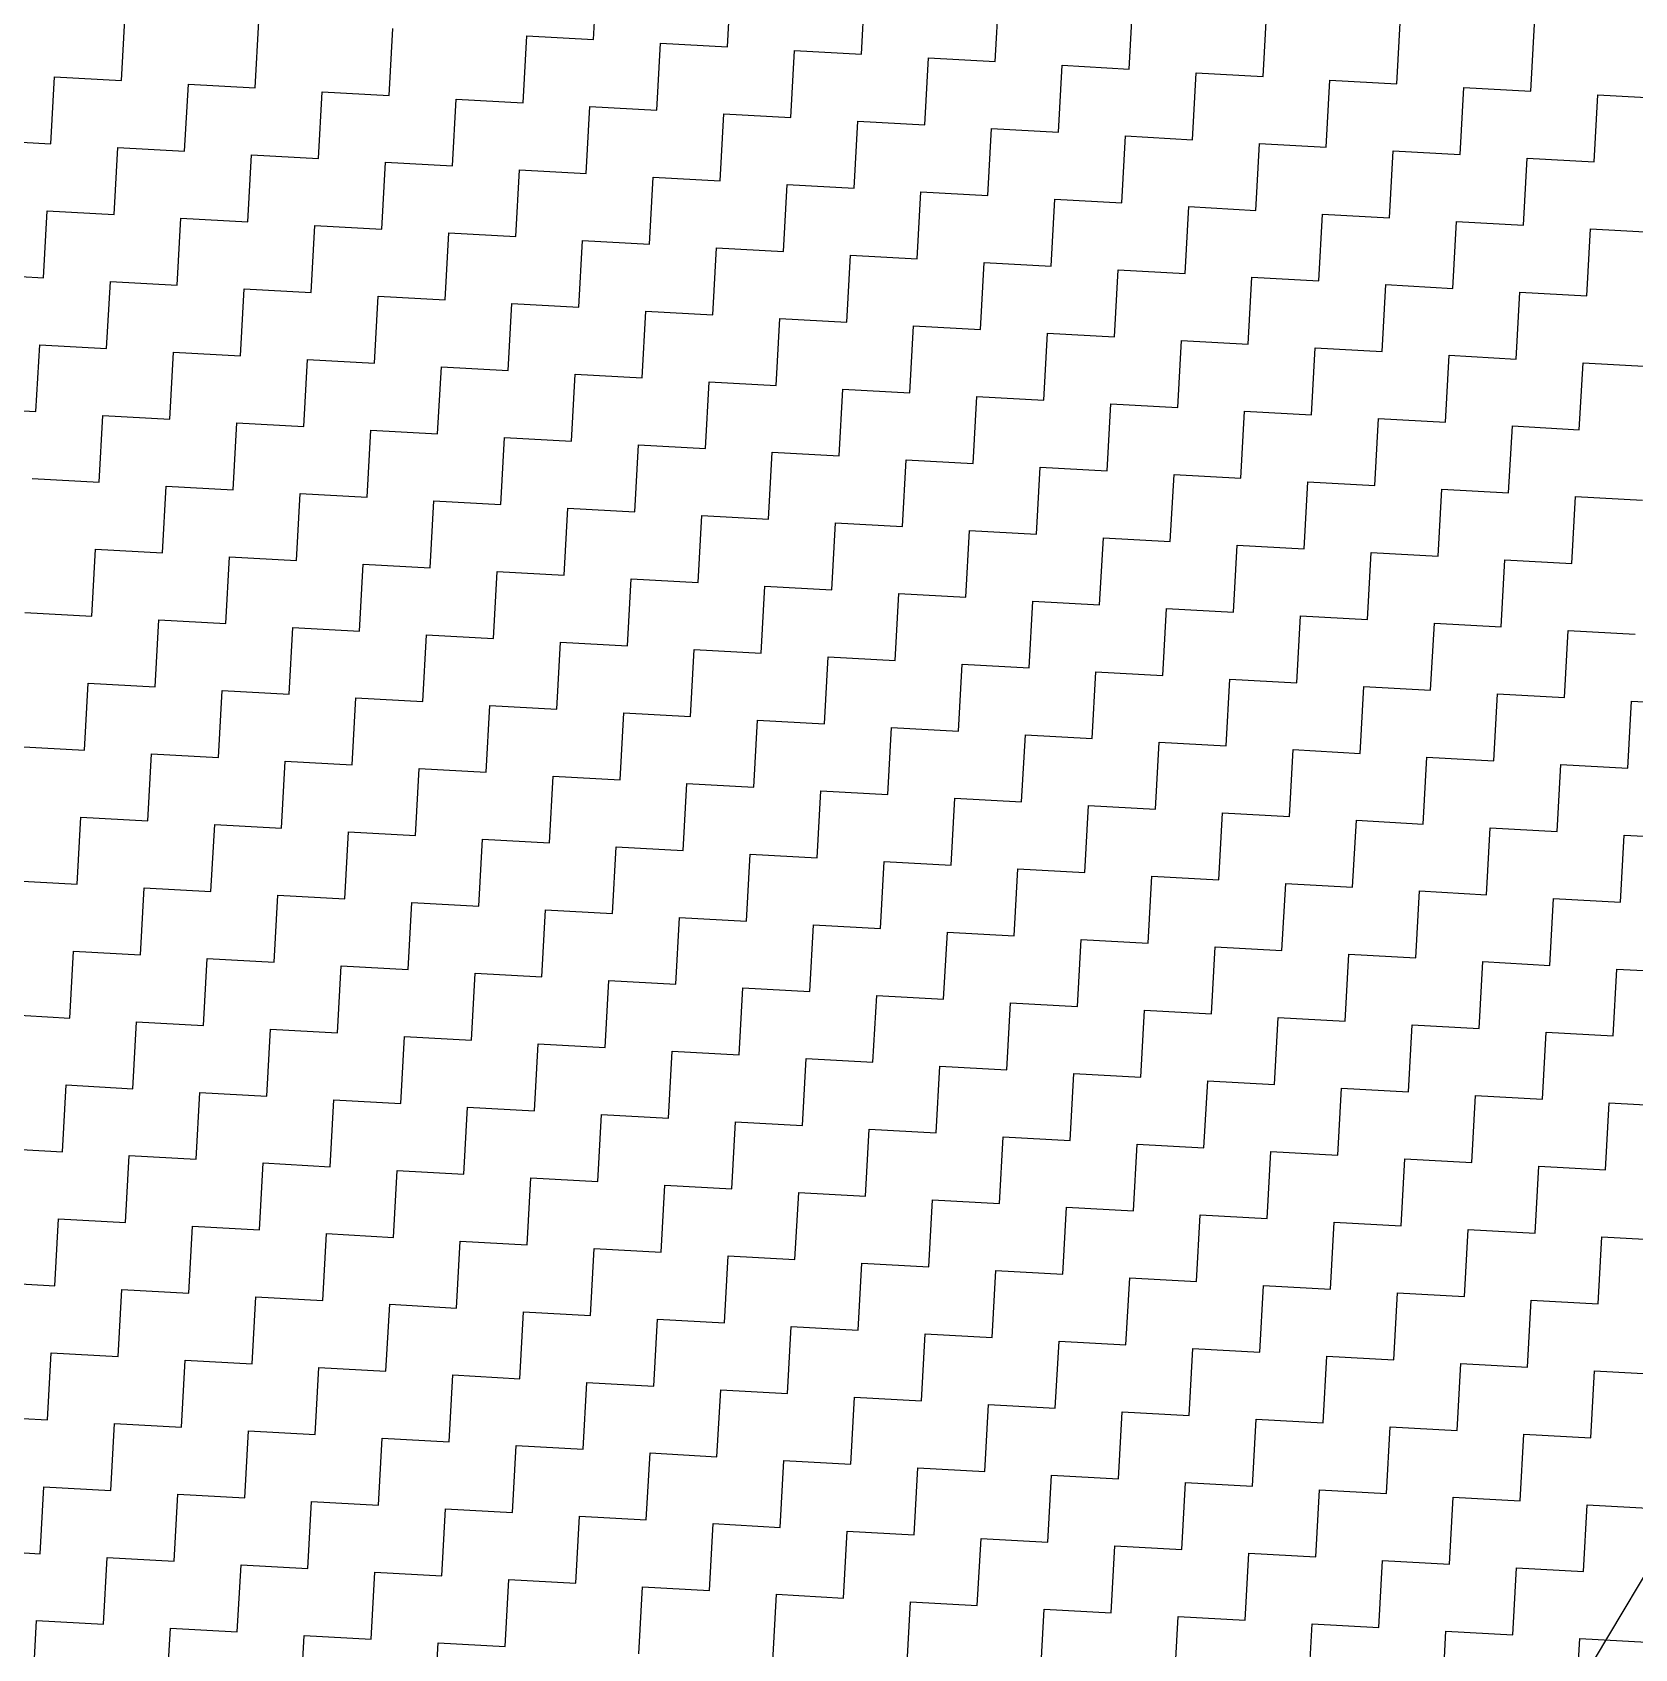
# Model space of a CAD drawing. Header units: metres. Extents: x 277693 to 281059, y 2038920 to 2043234.
# Drawn here: x 279633.2 to 279934.7, y 2041588.2 to 2041892.3 of the extents above; entities that cross this region are included whole.
import ezdxf

# ---------------------------------------------------------------- set-up
doc = ezdxf.new("R2010")
doc.units = ezdxf.units.M
doc.header["$MEASUREMENT"] = 0
doc.layers.add('POLY_HATCH', color=12, linetype='Continuous')

msp = doc.modelspace()

# ---------------------------------------------------------------- linework, layer by layer
msp.add_lwpolyline([(279839.91, 2041440.13), (279965.47, 2041650.31)])
at = {"layer": 'POLY_HATCH', "linetype": 'Continuous'}
for p, q in [((279738.82, 2041890.91), (279739.52, 2041903.51)), ((279764.02, 2041889.52), (279764.71, 2041902.12)), ((279789.21, 2041888.13), (279789.9, 2041900.73)), ((279814.4, 2041886.74), (279815.09, 2041899.34)), ((279839.59, 2041885.35), (279840.28, 2041897.95)), ((279649.96, 2041883.18), (279650.66, 2041895.77)), ((279675.15, 2041881.79), (279675.85, 2041894.38)), ((279864.78, 2041883.96), (279865.47, 2041896.56)), ((279889.97, 2041882.57), (279890.66, 2041895.17)), ((279700.34, 2041880.4), (279701.04, 2041892.99)), ((279725.53, 2041879.01), (279726.23, 2041891.61)), ((279726.23, 2041891.61), (279738.82, 2041890.91)), ((279915.16, 2041881.19), (279915.85, 2041893.78)), ((279750.73, 2041877.62), (279751.42, 2041890.22)), ((279751.42, 2041890.22), (279764.02, 2041889.52)), ((279775.92, 2041876.23), (279776.61, 2041888.83)), ((279776.61, 2041888.83), (279789.21, 2041888.13)), ((279801.11, 2041874.84), (279801.8, 2041887.44)), ((279801.8, 2041887.44), (279814.4, 2041886.74)), ((279826.3, 2041873.45), (279826.99, 2041886.05)), ((279826.99, 2041886.05), (279839.59, 2041885.35)), ((279636.67, 2041871.28), (279637.37, 2041883.87)), ((279637.37, 2041883.87), (279649.96, 2041883.18)), ((279661.86, 2041869.89), (279662.56, 2041882.48)), ((279662.56, 2041882.48), (279675.15, 2041881.79)), ((279851.49, 2041872.06), (279852.18, 2041884.66)), ((279852.18, 2041884.66), (279864.78, 2041883.96)), ((279876.68, 2041870.67), (279877.37, 2041883.27)), ((279877.37, 2041883.27), (279889.97, 2041882.57)), ((279901.87, 2041869.28), (279902.56, 2041881.88)), ((279902.56, 2041881.88), (279915.16, 2041881.19)), ((279687.05, 2041868.5), (279687.75, 2041881.09)), ((279687.75, 2041881.09), (279700.34, 2041880.4)), ((279712.24, 2041867.11), (279712.94, 2041879.7)), ((279712.94, 2041879.7), (279725.53, 2041879.01)), ((279927.06, 2041867.9), (279927.76, 2041880.49)), ((279927.76, 2041880.49), (279940.35, 2041879.8)), ((279737.44, 2041865.72), (279738.13, 2041878.32)), ((279738.13, 2041878.32), (279750.73, 2041877.62)), ((279762.63, 2041864.33), (279763.32, 2041876.93)), ((279763.32, 2041876.93), (279775.92, 2041876.23)), ((279787.82, 2041862.94), (279788.51, 2041875.54)), ((279788.51, 2041875.54), (279801.11, 2041874.84)), ((279813.01, 2041861.55), (279813.7, 2041874.15)), ((279813.7, 2041874.15), (279826.3, 2041873.45)), ((279838.2, 2041860.16), (279838.89, 2041872.76)), ((279838.89, 2041872.76), (279851.49, 2041872.06)), ((279624.08, 2041871.97), (279636.67, 2041871.28)), ((279648.57, 2041857.99), (279649.27, 2041870.58)), ((279649.27, 2041870.58), (279661.86, 2041869.89)), ((279863.39, 2041858.77), (279864.08, 2041871.37)), ((279864.08, 2041871.37), (279876.68, 2041870.67)), ((279888.58, 2041857.38), (279889.27, 2041869.98)), ((279889.27, 2041869.98), (279901.87, 2041869.28)), ((279673.76, 2041856.6), (279674.46, 2041869.19)), ((279674.46, 2041869.19), (279687.05, 2041868.5)), ((279698.95, 2041855.21), (279699.65, 2041867.8)), ((279699.65, 2041867.8), (279712.24, 2041867.11)), ((279913.77, 2041855.99), (279914.47, 2041868.59)), ((279914.47, 2041868.59), (279927.06, 2041867.9)), ((279724.15, 2041853.82), (279724.84, 2041866.41)), ((279724.84, 2041866.41), (279737.44, 2041865.72)), ((279749.34, 2041852.43), (279750.03, 2041865.03)), ((279750.03, 2041865.03), (279762.63, 2041864.33)), ((279774.53, 2041851.04), (279775.22, 2041863.64)), ((279775.22, 2041863.64), (279787.82, 2041862.94)), ((279799.72, 2041849.65), (279800.41, 2041862.25)), ((279800.41, 2041862.25), (279813.01, 2041861.55)), ((279824.91, 2041848.26), (279825.6, 2041860.86)), ((279825.6, 2041860.86), (279838.2, 2041860.16)), ((279635.28, 2041846.09), (279635.98, 2041858.68)), ((279635.98, 2041858.68), (279648.57, 2041857.99)), ((279850.1, 2041846.87), (279850.79, 2041859.47)), ((279850.79, 2041859.47), (279863.39, 2041858.77)), ((279875.29, 2041845.48), (279875.98, 2041858.08)), ((279875.98, 2041858.08), (279888.58, 2041857.38)), ((279660.47, 2041844.7), (279661.17, 2041857.29)), ((279661.17, 2041857.29), (279673.76, 2041856.6)), ((279685.66, 2041843.31), (279686.36, 2041855.9)), ((279686.36, 2041855.9), (279698.95, 2041855.21)), ((279710.86, 2041841.92), (279711.55, 2041854.51)), ((279711.55, 2041854.51), (279724.15, 2041853.82)), ((279900.48, 2041844.09), (279901.18, 2041856.69)), ((279901.18, 2041856.69), (279913.77, 2041855.99)), ((279925.67, 2041842.7), (279926.37, 2041855.3)), ((279926.37, 2041855.3), (279938.96, 2041854.6)), ((279736.05, 2041840.53), (279736.74, 2041853.12)), ((279736.74, 2041853.12), (279749.34, 2041852.43)), ((279761.24, 2041839.14), (279761.93, 2041851.74)), ((279761.93, 2041851.74), (279774.53, 2041851.04)), ((279786.43, 2041837.75), (279787.12, 2041850.35)), ((279787.12, 2041850.35), (279799.72, 2041849.65)), ((279811.62, 2041836.36), (279812.31, 2041848.96)), ((279812.31, 2041848.96), (279824.91, 2041848.26)), ((279622.69, 2041846.78), (279635.28, 2041846.09)), ((279647.18, 2041832.8), (279647.88, 2041845.39)), ((279647.88, 2041845.39), (279660.47, 2041844.7)), ((279836.81, 2041834.97), (279837.5, 2041847.57)), ((279837.5, 2041847.57), (279850.1, 2041846.87)), ((279862, 2041833.58), (279862.69, 2041846.18)), ((279862.69, 2041846.18), (279875.29, 2041845.48)), ((279672.37, 2041831.41), (279673.07, 2041844)), ((279673.07, 2041844), (279685.66, 2041843.31)), ((279697.57, 2041830.02), (279698.26, 2041842.61)), ((279698.26, 2041842.61), (279710.86, 2041841.92)), ((279887.19, 2041832.19), (279887.89, 2041844.79)), ((279887.89, 2041844.79), (279900.48, 2041844.09)), ((279912.38, 2041830.8), (279913.08, 2041843.4)), ((279913.08, 2041843.4), (279925.67, 2041842.7)), ((279722.76, 2041828.63), (279723.45, 2041841.22)), ((279723.45, 2041841.22), (279736.05, 2041840.53)), ((279747.95, 2041827.24), (279748.64, 2041839.83)), ((279748.64, 2041839.83), (279761.24, 2041839.14)), ((279773.14, 2041825.85), (279773.83, 2041838.45)), ((279773.83, 2041838.45), (279786.43, 2041837.75)), ((279798.33, 2041824.46), (279799.02, 2041837.06)), ((279799.02, 2041837.06), (279811.62, 2041836.36)), ((279633.89, 2041820.9), (279634.59, 2041833.49)), ((279634.59, 2041833.49), (279647.18, 2041832.8)), ((279823.52, 2041823.07), (279824.21, 2041835.67)), ((279824.21, 2041835.67), (279836.81, 2041834.97)), ((279848.71, 2041821.68), (279849.4, 2041834.28)), ((279849.4, 2041834.28), (279862, 2041833.58)), ((279659.08, 2041819.51), (279659.78, 2041832.1)), ((279659.78, 2041832.1), (279672.37, 2041831.41)), ((279684.28, 2041818.12), (279684.97, 2041830.71)), ((279684.97, 2041830.71), (279697.57, 2041830.02)), ((279873.9, 2041820.29), (279874.6, 2041832.89)), ((279874.6, 2041832.89), (279887.19, 2041832.19)), ((279899.09, 2041818.9), (279899.79, 2041831.5)), ((279899.79, 2041831.5), (279912.38, 2041830.8)), ((279709.47, 2041816.73), (279710.16, 2041829.32)), ((279710.16, 2041829.32), (279722.76, 2041828.63)), ((279734.66, 2041815.34), (279735.35, 2041827.93)), ((279735.35, 2041827.93), (279747.95, 2041827.24)), ((279924.28, 2041817.51), (279924.98, 2041830.11)), ((279924.98, 2041830.11), (279937.57, 2041829.41)), ((279759.85, 2041813.95), (279760.54, 2041826.54)), ((279760.54, 2041826.54), (279773.14, 2041825.85)), ((279785.04, 2041812.56), (279785.73, 2041825.15)), ((279785.73, 2041825.15), (279798.33, 2041824.46)), ((279621.3, 2041821.59), (279633.89, 2041820.9)), ((279810.23, 2041811.17), (279810.92, 2041823.77)), ((279810.92, 2041823.77), (279823.52, 2041823.07)), ((279835.42, 2041809.78), (279836.11, 2041822.38)), ((279836.11, 2041822.38), (279848.71, 2041821.68)), ((279645.79, 2041807.61), (279646.49, 2041820.2)), ((279646.49, 2041820.2), (279659.08, 2041819.51)), ((279670.99, 2041806.22), (279671.68, 2041818.81)), ((279671.68, 2041818.81), (279684.28, 2041818.12)), ((279860.61, 2041808.39), (279861.31, 2041820.99)), ((279861.31, 2041820.99), (279873.9, 2041820.29)), ((279885.8, 2041807), (279886.5, 2041819.6)), ((279886.5, 2041819.6), (279899.09, 2041818.9)), ((279910.99, 2041805.61), (279911.69, 2041818.21)), ((279911.69, 2041818.21), (279924.28, 2041817.51)), ((279696.18, 2041804.83), (279696.87, 2041817.42)), ((279696.87, 2041817.42), (279709.47, 2041816.73)), ((279721.37, 2041803.44), (279722.06, 2041816.03)), ((279722.06, 2041816.03), (279734.66, 2041815.34)), ((279746.56, 2041802.05), (279747.25, 2041814.64)), ((279747.25, 2041814.64), (279759.85, 2041813.95)), ((279771.75, 2041800.66), (279772.44, 2041813.25)), ((279772.44, 2041813.25), (279785.04, 2041812.56)), ((279796.94, 2041799.27), (279797.63, 2041811.86)), ((279797.63, 2041811.86), (279810.23, 2041811.17)), ((279822.13, 2041797.88), (279822.82, 2041810.48)), ((279822.82, 2041810.48), (279835.42, 2041809.78)), ((279847.32, 2041796.49), (279848.02, 2041809.09)), ((279848.02, 2041809.09), (279860.61, 2041808.39)), ((279633.2, 2041808.3), (279645.79, 2041807.61)), ((279657.69, 2041794.32), (279658.39, 2041806.91)), ((279658.39, 2041806.91), (279670.99, 2041806.22)), ((279872.51, 2041795.1), (279873.21, 2041807.7)), ((279873.21, 2041807.7), (279885.8, 2041807)), ((279897.7, 2041793.71), (279898.4, 2041806.31)), ((279898.4, 2041806.31), (279910.99, 2041805.61)), ((279682.89, 2041792.93), (279683.58, 2041805.52)), ((279683.58, 2041805.52), (279696.18, 2041804.83)), ((279708.08, 2041791.54), (279708.77, 2041804.13)), ((279708.77, 2041804.13), (279721.37, 2041803.44)), ((279922.89, 2041792.32), (279923.59, 2041804.92)), ((279923.59, 2041804.92), (279936.18, 2041804.22)), ((279733.27, 2041790.15), (279733.96, 2041802.74)), ((279733.96, 2041802.74), (279746.56, 2041802.05)), ((279758.46, 2041788.76), (279759.15, 2041801.35)), ((279759.15, 2041801.35), (279771.75, 2041800.66)), ((279783.65, 2041787.37), (279784.34, 2041799.96)), ((279784.34, 2041799.96), (279796.94, 2041799.27)), ((279808.84, 2041785.98), (279809.53, 2041798.57)), ((279809.53, 2041798.57), (279822.13, 2041797.88)), ((279834.03, 2041784.59), (279834.73, 2041797.19)), ((279834.73, 2041797.19), (279847.32, 2041796.49)), ((279644.4, 2041782.41), (279645.1, 2041795.01)), ((279645.1, 2041795.01), (279657.69, 2041794.32)), ((279859.22, 2041783.2), (279859.92, 2041795.8)), ((279859.92, 2041795.8), (279872.51, 2041795.1)), ((279884.41, 2041781.81), (279885.11, 2041794.41)), ((279885.11, 2041794.41), (279897.7, 2041793.71)), ((279669.6, 2041781.03), (279670.29, 2041793.62)), ((279670.29, 2041793.62), (279682.89, 2041792.93)), ((279694.79, 2041779.64), (279695.48, 2041792.23)), ((279695.48, 2041792.23), (279708.08, 2041791.54)), ((279719.98, 2041778.25), (279720.67, 2041790.84)), ((279720.67, 2041790.84), (279733.27, 2041790.15)), ((279909.6, 2041780.42), (279910.3, 2041793.02)), ((279910.3, 2041793.02), (279922.89, 2041792.32)), ((279745.17, 2041776.86), (279745.86, 2041789.45)), ((279745.86, 2041789.45), (279758.46, 2041788.76)), ((279770.36, 2041775.47), (279771.05, 2041788.06)), ((279771.05, 2041788.06), (279783.65, 2041787.37)), ((279795.55, 2041774.08), (279796.24, 2041786.67)), ((279796.24, 2041786.67), (279808.84, 2041785.98)), ((279820.74, 2041772.69), (279821.44, 2041785.28)), ((279821.44, 2041785.28), (279834.03, 2041784.59)), ((279631.81, 2041783.11), (279644.4, 2041782.41)), ((279656.31, 2041769.12), (279657, 2041781.72)), ((279657, 2041781.72), (279669.6, 2041781.03)), ((279845.93, 2041771.3), (279846.63, 2041783.9)), ((279846.63, 2041783.9), (279859.22, 2041783.2)), ((279871.12, 2041769.91), (279871.82, 2041782.51)), ((279871.82, 2041782.51), (279884.41, 2041781.81)), ((279681.5, 2041767.74), (279682.19, 2041780.33)), ((279682.19, 2041780.33), (279694.79, 2041779.64)), ((279706.69, 2041766.35), (279707.38, 2041778.94)), ((279707.38, 2041778.94), (279719.98, 2041778.25)), ((279896.31, 2041768.52), (279897.01, 2041781.12)), ((279897.01, 2041781.12), (279909.6, 2041780.42)), ((279921.5, 2041767.13), (279922.2, 2041779.73)), ((279922.2, 2041779.73), (279934.79, 2041779.03)), ((279731.88, 2041764.96), (279732.57, 2041777.55)), ((279732.57, 2041777.55), (279745.17, 2041776.86)), ((279757.07, 2041763.57), (279757.76, 2041776.16)), ((279757.76, 2041776.16), (279770.36, 2041775.47)), ((279782.26, 2041762.18), (279782.95, 2041774.77)), ((279782.95, 2041774.77), (279795.55, 2041774.08)), ((279807.45, 2041760.79), (279808.14, 2041773.38)), ((279808.14, 2041773.38), (279820.74, 2041772.69)), ((279643.02, 2041757.22), (279643.71, 2041769.82)), ((279643.71, 2041769.82), (279656.31, 2041769.12)), ((279832.64, 2041759.4), (279833.34, 2041771.99)), ((279833.34, 2041771.99), (279845.93, 2041771.3)), ((279857.83, 2041758.01), (279858.53, 2041770.61)), ((279858.53, 2041770.61), (279871.12, 2041769.91)), ((279668.21, 2041755.83), (279668.9, 2041768.43)), ((279668.9, 2041768.43), (279681.5, 2041767.74)), ((279693.4, 2041754.45), (279694.09, 2041767.04)), ((279694.09, 2041767.04), (279706.69, 2041766.35)), ((279883.02, 2041756.62), (279883.72, 2041769.22)), ((279883.72, 2041769.22), (279896.31, 2041768.52)), ((279908.21, 2041755.23), (279908.91, 2041767.83)), ((279908.91, 2041767.83), (279921.5, 2041767.13)), ((279933.4, 2041753.84), (279934.1, 2041766.44)), ((279934.1, 2041766.44), (279946.69, 2041765.74)), ((279718.59, 2041753.06), (279719.28, 2041765.65)), ((279719.28, 2041765.65), (279731.88, 2041764.96)), ((279743.78, 2041751.67), (279744.47, 2041764.26)), ((279744.47, 2041764.26), (279757.07, 2041763.57)), ((279768.97, 2041750.28), (279769.66, 2041762.87)), ((279769.66, 2041762.87), (279782.26, 2041762.18)), ((279794.16, 2041748.89), (279794.85, 2041761.48)), ((279794.85, 2041761.48), (279807.45, 2041760.79)), ((279630.42, 2041757.92), (279643.02, 2041757.22)), ((279819.35, 2041747.5), (279820.05, 2041760.09)), ((279820.05, 2041760.09), (279832.64, 2041759.4)), ((279844.54, 2041746.11), (279845.24, 2041758.7)), ((279845.24, 2041758.7), (279857.83, 2041758.01)), ((279869.73, 2041744.72), (279870.43, 2041757.32)), ((279870.43, 2041757.32), (279883.02, 2041756.62)), ((279654.92, 2041743.93), (279655.61, 2041756.53)), ((279655.61, 2041756.53), (279668.21, 2041755.83)), ((279680.11, 2041742.54), (279680.8, 2041755.14)), ((279680.8, 2041755.14), (279693.4, 2041754.45)), ((279894.92, 2041743.33), (279895.62, 2041755.93)), ((279895.62, 2041755.93), (279908.21, 2041755.23)), ((279920.11, 2041741.94), (279920.81, 2041754.54)), ((279920.81, 2041754.54), (279933.4, 2041753.84)), ((279705.3, 2041741.16), (279705.99, 2041753.75)), ((279705.99, 2041753.75), (279718.59, 2041753.06)), ((279730.49, 2041739.77), (279731.18, 2041752.36)), ((279731.18, 2041752.36), (279743.78, 2041751.67)), ((279755.68, 2041738.38), (279756.37, 2041750.97)), ((279756.37, 2041750.97), (279768.97, 2041750.28)), ((279780.87, 2041736.99), (279781.56, 2041749.58)), ((279781.56, 2041749.58), (279794.16, 2041748.89)), ((279806.06, 2041735.6), (279806.76, 2041748.19)), ((279806.76, 2041748.19), (279819.35, 2041747.5)), ((279831.25, 2041734.21), (279831.95, 2041746.8)), ((279831.95, 2041746.8), (279844.54, 2041746.11)), ((279856.44, 2041732.82), (279857.14, 2041745.41)), ((279857.14, 2041745.41), (279869.73, 2041744.72)), ((279641.63, 2041732.03), (279642.32, 2041744.63)), ((279642.32, 2041744.63), (279654.92, 2041743.93)), ((279666.82, 2041730.64), (279667.51, 2041743.24)), ((279667.51, 2041743.24), (279680.11, 2041742.54)), ((279881.63, 2041731.43), (279882.33, 2041744.03)), ((279882.33, 2041744.03), (279894.92, 2041743.33)), ((279906.82, 2041730.04), (279907.52, 2041742.64)), ((279907.52, 2041742.64), (279920.11, 2041741.94)), ((279692.01, 2041729.25), (279692.7, 2041741.85)), ((279692.7, 2041741.85), (279705.3, 2041741.16)), ((279717.2, 2041727.87), (279717.89, 2041740.46)), ((279717.89, 2041740.46), (279730.49, 2041739.77)), ((279742.39, 2041726.48), (279743.08, 2041739.07)), ((279743.08, 2041739.07), (279755.68, 2041738.38)), ((279932.01, 2041728.65), (279932.71, 2041741.25)), ((279932.71, 2041741.25), (279945.3, 2041740.55)), ((279767.58, 2041725.09), (279768.27, 2041737.68)), ((279768.27, 2041737.68), (279780.87, 2041736.99)), ((279792.77, 2041723.7), (279793.47, 2041736.29)), ((279793.47, 2041736.29), (279806.06, 2041735.6)), ((279817.96, 2041722.31), (279818.66, 2041734.9)), ((279818.66, 2041734.9), (279831.25, 2041734.21)), ((279843.15, 2041720.92), (279843.85, 2041733.51)), ((279843.85, 2041733.51), (279856.44, 2041732.82)), ((279629.03, 2041732.73), (279641.63, 2041732.03)), ((279653.53, 2041718.74), (279654.22, 2041731.34)), ((279654.22, 2041731.34), (279666.82, 2041730.64)), ((279678.72, 2041717.35), (279679.41, 2041729.95)), ((279679.41, 2041729.95), (279692.01, 2041729.25)), ((279868.34, 2041719.53), (279869.04, 2041732.12)), ((279869.04, 2041732.12), (279881.63, 2041731.43)), ((279893.53, 2041718.14), (279894.23, 2041730.74)), ((279894.23, 2041730.74), (279906.82, 2041730.04)), ((279703.91, 2041715.96), (279704.6, 2041728.56)), ((279704.6, 2041728.56), (279717.2, 2041727.87)), ((279729.1, 2041714.58), (279729.79, 2041727.17)), ((279729.79, 2041727.17), (279742.39, 2041726.48)), ((279918.72, 2041716.75), (279919.42, 2041729.35)), ((279919.42, 2041729.35), (279932.01, 2041728.65)), ((279754.29, 2041713.19), (279754.98, 2041725.78)), ((279754.98, 2041725.78), (279767.58, 2041725.09)), ((279779.48, 2041711.8), (279780.18, 2041724.39)), ((279780.18, 2041724.39), (279792.77, 2041723.7)), ((279804.67, 2041710.41), (279805.37, 2041723)), ((279805.37, 2041723), (279817.96, 2041722.31)), ((279829.86, 2041709.02), (279830.56, 2041721.61)), ((279830.56, 2041721.61), (279843.15, 2041720.92)), ((279640.24, 2041706.84), (279640.93, 2041719.44)), ((279640.93, 2041719.44), (279653.53, 2041718.74)), ((279665.43, 2041705.45), (279666.12, 2041718.05)), ((279666.12, 2041718.05), (279678.72, 2041717.35)), ((279855.05, 2041707.63), (279855.75, 2041720.22)), ((279855.75, 2041720.22), (279868.34, 2041719.53)), ((279880.24, 2041706.24), (279880.94, 2041718.83)), ((279880.94, 2041718.83), (279893.53, 2041718.14)), ((279690.62, 2041704.06), (279691.31, 2041716.66)), ((279691.31, 2041716.66), (279703.91, 2041715.96)), ((279715.81, 2041702.67), (279716.5, 2041715.27)), ((279716.5, 2041715.27), (279729.1, 2041714.58)), ((279905.43, 2041704.85), (279906.13, 2041717.45)), ((279906.13, 2041717.45), (279918.72, 2041716.75)), ((279930.63, 2041703.46), (279931.32, 2041716.06)), ((279931.32, 2041716.06), (279943.92, 2041715.36)), ((279741, 2041701.29), (279741.69, 2041713.88)), ((279741.69, 2041713.88), (279754.29, 2041713.19)), ((279766.19, 2041699.9), (279766.89, 2041712.49)), ((279766.89, 2041712.49), (279779.48, 2041711.8)), ((279791.38, 2041698.51), (279792.08, 2041711.1)), ((279792.08, 2041711.1), (279804.67, 2041710.41)), ((279816.57, 2041697.12), (279817.27, 2041709.71)), ((279817.27, 2041709.71), (279829.86, 2041709.02)), ((279627.64, 2041707.54), (279640.24, 2041706.84)), ((279652.14, 2041693.55), (279652.83, 2041706.15)), ((279652.83, 2041706.15), (279665.43, 2041705.45)), ((279841.76, 2041695.73), (279842.46, 2041708.32)), ((279842.46, 2041708.32), (279855.05, 2041707.63)), ((279866.95, 2041694.34), (279867.65, 2041706.93)), ((279867.65, 2041706.93), (279880.24, 2041706.24)), ((279892.14, 2041692.95), (279892.84, 2041705.54)), ((279892.84, 2041705.54), (279905.43, 2041704.85)), ((279677.33, 2041692.16), (279678.02, 2041704.76)), ((279678.02, 2041704.76), (279690.62, 2041704.06)), ((279702.52, 2041690.77), (279703.21, 2041703.37)), ((279703.21, 2041703.37), (279715.81, 2041702.67)), ((279917.34, 2041691.56), (279918.03, 2041704.15)), ((279918.03, 2041704.15), (279930.63, 2041703.46)), ((279727.71, 2041689.38), (279728.4, 2041701.98)), ((279728.4, 2041701.98), (279741, 2041701.29)), ((279752.9, 2041687.99), (279753.6, 2041700.59)), ((279753.6, 2041700.59), (279766.19, 2041699.9)), ((279778.09, 2041686.61), (279778.79, 2041699.2)), ((279778.79, 2041699.2), (279791.38, 2041698.51)), ((279803.28, 2041685.22), (279803.98, 2041697.81)), ((279803.98, 2041697.81), (279816.57, 2041697.12)), ((279828.47, 2041683.83), (279829.17, 2041696.42)), ((279829.17, 2041696.42), (279841.76, 2041695.73)), ((279638.85, 2041681.65), (279639.54, 2041694.25)), ((279639.54, 2041694.25), (279652.14, 2041693.55)), ((279853.66, 2041682.44), (279854.36, 2041695.03)), ((279854.36, 2041695.03), (279866.95, 2041694.34)), ((279878.85, 2041681.05), (279879.55, 2041693.64)), ((279879.55, 2041693.64), (279892.14, 2041692.95)), ((279664.04, 2041680.26), (279664.73, 2041692.86)), ((279664.73, 2041692.86), (279677.33, 2041692.16)), ((279689.23, 2041678.87), (279689.92, 2041691.47)), ((279689.92, 2041691.47), (279702.52, 2041690.77)), ((279904.05, 2041679.66), (279904.74, 2041692.25)), ((279904.74, 2041692.25), (279917.34, 2041691.56)), ((279929.24, 2041678.27), (279929.93, 2041690.86)), ((279929.93, 2041690.86), (279942.53, 2041690.17)), ((279714.42, 2041677.48), (279715.11, 2041690.08)), ((279715.11, 2041690.08), (279727.71, 2041689.38)), ((279739.61, 2041676.09), (279740.31, 2041688.69)), ((279740.31, 2041688.69), (279752.9, 2041687.99)), ((279764.8, 2041674.7), (279765.5, 2041687.3)), ((279765.5, 2041687.3), (279778.09, 2041686.61)), ((279789.99, 2041673.32), (279790.69, 2041685.91)), ((279790.69, 2041685.91), (279803.28, 2041685.22)), ((279815.18, 2041671.93), (279815.88, 2041684.52)), ((279815.88, 2041684.52), (279828.47, 2041683.83)), ((279626.25, 2041682.35), (279638.85, 2041681.65)), ((279840.37, 2041670.54), (279841.07, 2041683.13)), ((279841.07, 2041683.13), (279853.66, 2041682.44)), ((279865.56, 2041669.15), (279866.26, 2041681.74)), ((279866.26, 2041681.74), (279878.85, 2041681.05)), ((279650.75, 2041668.36), (279651.44, 2041680.96)), ((279651.44, 2041680.96), (279664.04, 2041680.26)), ((279675.94, 2041666.97), (279676.63, 2041679.57)), ((279676.63, 2041679.57), (279689.23, 2041678.87)), ((279701.13, 2041665.58), (279701.82, 2041678.18)), ((279701.82, 2041678.18), (279714.42, 2041677.48)), ((279890.76, 2041667.76), (279891.45, 2041680.35)), ((279891.45, 2041680.35), (279904.05, 2041679.66)), ((279915.95, 2041666.37), (279916.64, 2041678.96)), ((279916.64, 2041678.96), (279929.24, 2041678.27)), ((279726.32, 2041664.19), (279727.02, 2041676.79)), ((279727.02, 2041676.79), (279739.61, 2041676.09)), ((279751.51, 2041662.8), (279752.21, 2041675.4)), ((279752.21, 2041675.4), (279764.8, 2041674.7)), ((279776.7, 2041661.41), (279777.4, 2041674.01)), ((279777.4, 2041674.01), (279789.99, 2041673.32)), ((279801.89, 2041660.03), (279802.59, 2041672.62)), ((279802.59, 2041672.62), (279815.18, 2041671.93)), ((279637.46, 2041656.46), (279638.15, 2041669.06)), ((279638.15, 2041669.06), (279650.75, 2041668.36)), ((279827.08, 2041658.64), (279827.78, 2041671.23)), ((279827.78, 2041671.23), (279840.37, 2041670.54)), ((279852.27, 2041657.25), (279852.97, 2041669.84)), ((279852.97, 2041669.84), (279865.56, 2041669.15)), ((279662.65, 2041655.07), (279663.34, 2041667.67)), ((279663.34, 2041667.67), (279675.94, 2041666.97)), ((279687.84, 2041653.68), (279688.53, 2041666.28)), ((279688.53, 2041666.28), (279701.13, 2041665.58)), ((279877.47, 2041655.86), (279878.16, 2041668.45)), ((279878.16, 2041668.45), (279890.76, 2041667.76)), ((279902.66, 2041654.47), (279903.35, 2041667.06)), ((279903.35, 2041667.06), (279915.95, 2041666.37)), ((279713.03, 2041652.29), (279713.73, 2041664.89)), ((279713.73, 2041664.89), (279726.32, 2041664.19)), ((279738.22, 2041650.9), (279738.92, 2041663.5)), ((279738.92, 2041663.5), (279751.51, 2041662.8)), ((279927.85, 2041653.08), (279928.54, 2041665.67)), ((279928.54, 2041665.67), (279941.14, 2041664.98)), ((279763.41, 2041649.51), (279764.11, 2041662.11)), ((279764.11, 2041662.11), (279776.7, 2041661.41)), ((279788.6, 2041648.12), (279789.3, 2041660.72)), ((279789.3, 2041660.72), (279801.89, 2041660.03)), ((279624.86, 2041657.16), (279637.46, 2041656.46)), ((279813.79, 2041646.74), (279814.49, 2041659.33)), ((279814.49, 2041659.33), (279827.08, 2041658.64)), ((279838.98, 2041645.35), (279839.68, 2041657.94)), ((279839.68, 2041657.94), (279852.27, 2041657.25)), ((279649.36, 2041643.17), (279650.05, 2041655.77)), ((279650.05, 2041655.77), (279662.65, 2041655.07)), ((279674.55, 2041641.78), (279675.24, 2041654.38)), ((279675.24, 2041654.38), (279687.84, 2041653.68)), ((279864.18, 2041643.96), (279864.87, 2041656.55)), ((279864.87, 2041656.55), (279877.47, 2041655.86)), ((279889.37, 2041642.57), (279890.06, 2041655.16)), ((279890.06, 2041655.16), (279902.66, 2041654.47)), ((279914.56, 2041641.18), (279915.25, 2041653.77)), ((279915.25, 2041653.77), (279927.85, 2041653.08)), ((279699.74, 2041640.39), (279700.44, 2041652.99)), ((279700.44, 2041652.99), (279713.03, 2041652.29)), ((279724.93, 2041639), (279725.63, 2041651.6)), ((279725.63, 2041651.6), (279738.22, 2041650.9)), ((279750.12, 2041637.61), (279750.82, 2041650.21)), ((279750.82, 2041650.21), (279763.41, 2041649.51)), ((279775.31, 2041636.22), (279776.01, 2041648.82)), ((279776.01, 2041648.82), (279788.6, 2041648.12)), ((279800.5, 2041634.83), (279801.2, 2041647.43)), ((279801.2, 2041647.43), (279813.79, 2041646.74)), ((279825.69, 2041633.45), (279826.39, 2041646.04)), ((279826.39, 2041646.04), (279838.98, 2041645.35)), ((279850.89, 2041632.06), (279851.58, 2041644.65)), ((279851.58, 2041644.65), (279864.18, 2041643.96)), ((279636.07, 2041631.27), (279636.76, 2041643.87)), ((279636.76, 2041643.87), (279649.36, 2041643.17)), ((279661.26, 2041629.88), (279661.95, 2041642.48)), ((279661.95, 2041642.48), (279674.55, 2041641.78)), ((279876.08, 2041630.67), (279876.77, 2041643.26)), ((279876.77, 2041643.26), (279889.37, 2041642.57)), ((279901.27, 2041629.28), (279901.96, 2041641.87)), ((279901.96, 2041641.87), (279914.56, 2041641.18)), ((279686.45, 2041628.49), (279687.14, 2041641.09)), ((279687.14, 2041641.09), (279699.74, 2041640.39)), ((279711.64, 2041627.1), (279712.34, 2041639.7)), ((279712.34, 2041639.7), (279724.93, 2041639)), ((279926.46, 2041627.89), (279927.15, 2041640.48)), ((279927.15, 2041640.48), (279939.75, 2041639.79)), ((279736.83, 2041625.71), (279737.53, 2041638.31)), ((279737.53, 2041638.31), (279750.12, 2041637.61)), ((279762.02, 2041624.32), (279762.72, 2041636.92)), ((279762.72, 2041636.92), (279775.31, 2041636.22)), ((279787.21, 2041622.93), (279787.91, 2041635.53)), ((279787.91, 2041635.53), (279800.5, 2041634.83)), ((279812.4, 2041621.54), (279813.1, 2041634.14)), ((279813.1, 2041634.14), (279825.69, 2041633.45)), ((279837.59, 2041620.16), (279838.29, 2041632.75)), ((279838.29, 2041632.75), (279850.89, 2041632.06)), ((279623.47, 2041631.96), (279636.07, 2041631.27)), ((279647.97, 2041617.98), (279648.66, 2041630.58)), ((279648.66, 2041630.58), (279661.26, 2041629.88)), ((279862.79, 2041618.77), (279863.48, 2041631.36)), ((279863.48, 2041631.36), (279876.08, 2041630.67)), ((279887.98, 2041617.38), (279888.67, 2041629.97)), ((279888.67, 2041629.97), (279901.27, 2041629.28)), ((279673.16, 2041616.59), (279673.85, 2041629.19)), ((279673.85, 2041629.19), (279686.45, 2041628.49)), ((279698.35, 2041615.2), (279699.05, 2041627.8)), ((279699.05, 2041627.8), (279711.64, 2041627.1)), ((279913.17, 2041615.99), (279913.86, 2041628.58)), ((279913.86, 2041628.58), (279926.46, 2041627.89)), ((279723.54, 2041613.81), (279724.24, 2041626.41)), ((279724.24, 2041626.41), (279736.83, 2041625.71)), ((279748.73, 2041612.42), (279749.43, 2041625.02)), ((279749.43, 2041625.02), (279762.02, 2041624.32)), ((279773.92, 2041611.03), (279774.62, 2041623.63)), ((279774.62, 2041623.63), (279787.21, 2041622.93)), ((279799.11, 2041609.64), (279799.81, 2041622.24)), ((279799.81, 2041622.24), (279812.4, 2041621.54)), ((279824.3, 2041608.25), (279825, 2041620.85)), ((279825, 2041620.85), (279837.59, 2041620.16)), ((279634.68, 2041606.08), (279635.37, 2041618.67)), ((279635.37, 2041618.67), (279647.97, 2041617.98)), ((279849.5, 2041606.87), (279850.19, 2041619.46)), ((279850.19, 2041619.46), (279862.79, 2041618.77)), ((279874.69, 2041605.48), (279875.38, 2041618.07)), ((279875.38, 2041618.07), (279887.98, 2041617.38)), ((279659.87, 2041604.69), (279660.56, 2041617.29)), ((279660.56, 2041617.29), (279673.16, 2041616.59)), ((279685.06, 2041603.3), (279685.76, 2041615.9)), ((279685.76, 2041615.9), (279698.35, 2041615.2)), ((279710.25, 2041601.91), (279710.95, 2041614.51)), ((279710.95, 2041614.51), (279723.54, 2041613.81)), ((279899.88, 2041604.09), (279900.57, 2041616.68)), ((279900.57, 2041616.68), (279913.17, 2041615.99)), ((279925.07, 2041602.7), (279925.76, 2041615.29)), ((279925.76, 2041615.29), (279938.36, 2041614.6)), ((279735.44, 2041600.52), (279736.14, 2041613.12)), ((279736.14, 2041613.12), (279748.73, 2041612.42)), ((279760.63, 2041599.13), (279761.33, 2041611.73)), ((279761.33, 2041611.73), (279773.92, 2041611.03)), ((279785.82, 2041597.74), (279786.52, 2041610.34)), ((279786.52, 2041610.34), (279799.11, 2041609.64)), ((279811.01, 2041596.35), (279811.71, 2041608.95)), ((279811.71, 2041608.95), (279824.3, 2041608.25)), ((279622.08, 2041606.77), (279634.68, 2041606.08)), ((279646.58, 2041592.79), (279647.27, 2041605.38)), ((279647.27, 2041605.38), (279659.87, 2041604.69)), ((279836.21, 2041594.96), (279836.9, 2041607.56)), ((279836.9, 2041607.56), (279849.5, 2041606.87)), ((279861.4, 2041593.58), (279862.09, 2041606.17)), ((279862.09, 2041606.17), (279874.69, 2041605.48)), ((279671.77, 2041591.4), (279672.47, 2041604)), ((279672.47, 2041604), (279685.06, 2041603.3)), ((279696.96, 2041590.01), (279697.66, 2041602.61)), ((279697.66, 2041602.61), (279710.25, 2041601.91)), ((279886.59, 2041592.19), (279887.28, 2041604.78)), ((279887.28, 2041604.78), (279899.88, 2041604.09)), ((279911.78, 2041590.8), (279912.47, 2041603.39)), ((279912.47, 2041603.39), (279925.07, 2041602.7)), ((279722.15, 2041588.62), (279722.85, 2041601.22)), ((279722.85, 2041601.22), (279735.44, 2041600.52)), ((279747.34, 2041587.23), (279748.04, 2041599.83)), ((279748.04, 2041599.83), (279760.63, 2041599.13)), ((279772.53, 2041585.84), (279773.23, 2041598.44)), ((279773.23, 2041598.44), (279785.82, 2041597.74)), ((279797.72, 2041584.45), (279798.42, 2041597.05)), ((279798.42, 2041597.05), (279811.01, 2041596.35)), ((279633.29, 2041580.89), (279633.98, 2041593.48)), ((279633.98, 2041593.48), (279646.58, 2041592.79)), ((279822.92, 2041583.06), (279823.61, 2041595.66)), ((279823.61, 2041595.66), (279836.21, 2041594.96)), ((279848.11, 2041581.67), (279848.8, 2041594.27)), ((279848.8, 2041594.27), (279861.4, 2041593.58)), ((279658.48, 2041579.5), (279659.18, 2041592.09)), ((279659.18, 2041592.09), (279671.77, 2041591.4)), ((279683.67, 2041578.11), (279684.37, 2041590.71)), ((279684.37, 2041590.71), (279696.96, 2041590.01)), ((279873.3, 2041580.29), (279873.99, 2041592.88)), ((279873.99, 2041592.88), (279886.59, 2041592.19)), ((279898.49, 2041578.9), (279899.18, 2041591.49)), ((279899.18, 2041591.49), (279911.78, 2041590.8)), ((279923.68, 2041577.51), (279924.37, 2041590.1)), ((279924.37, 2041590.1), (279936.97, 2041589.41)), ((279708.86, 2041576.72), (279709.56, 2041589.32)), ((279709.56, 2041589.32), (279722.15, 2041588.62))]:
    msp.add_line(p, q, dxfattribs=at)

doc.saveas('drawing.dxf')
